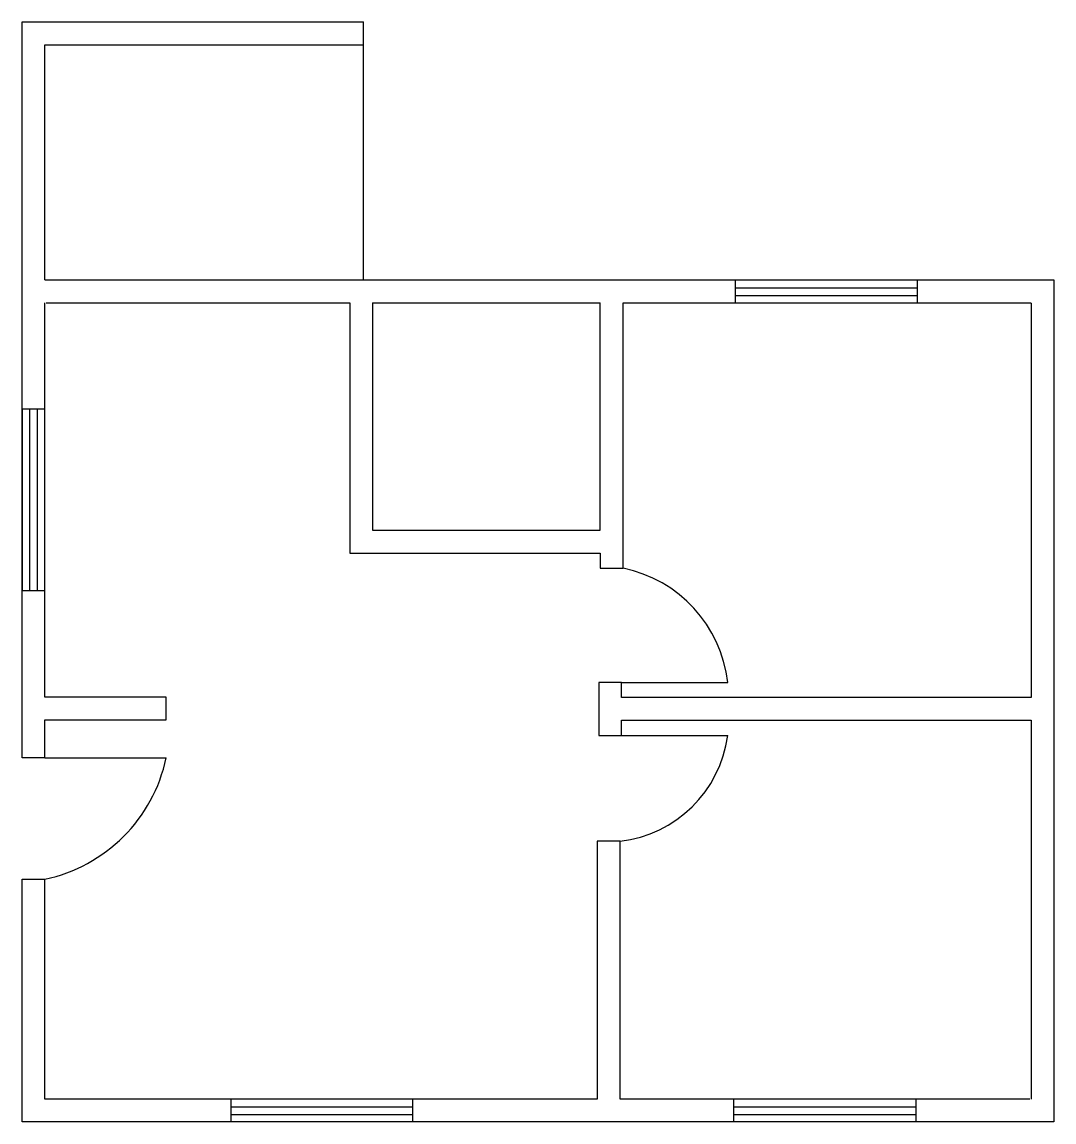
# Model space of a CAD drawing. Header units: millimetres. Extents: x 2.77 to 9.57, y 6.46 to 13.71.
import ezdxf

# ---------------------------------------------------------------- set-up
doc = ezdxf.new("R2010")
doc.units = ezdxf.units.MM

msp = doc.modelspace()

# ---------------------------------------------------------------- linework, layer by layer
for p, q in [((5.0176, 13.5584), (5.0176, 13.7084)), ((2.9176, 12.0084), (5.0176, 12.0084)), ((5.0176, 12.0084), (9.5676, 12.0084)), ((7.4676, 12.0058), (7.4676, 11.8558)), ((8.6676, 11.8558), (8.6676, 12.0058)), ((7.4676, 11.9558), (8.6676, 11.9558)), ((7.4676, 11.9058), (8.6676, 11.9058)), ((5.0777, 11.8584), (6.5777, 11.8584)), ((6.7277, 11.8584), (9.4176, 11.8584)), ((2.7676, 11.1584), (2.9176, 11.1584)), ((2.7676, 11.1584), (2.7676, 9.9584)), ((2.8176, 11.1584), (2.8176, 9.9584)), ((2.8676, 11.1584), (2.8676, 9.9584)), ((2.9176, 9.9584), (2.7676, 9.9584)), ((6.7176, 9.3558), (7.4176, 9.3558)), ((3.7176, 9.2584), (2.9176, 9.2584)), ((3.7176, 9.1084), (3.7176, 9.2584)), ((2.9176, 9.1084), (3.7176, 9.1084)), ((6.7176, 9.0058), (7.4176, 9.0058)), ((2.9176, 8.8584), (2.7676, 8.8584)), ((2.9176, 8.8584), (3.7176, 8.8584)), ((6.7082, 8.3084), (6.5582, 8.3084)), ((6.5582, 8.3084), (6.5582, 6.6084)), ((6.7082, 6.6084), (6.7082, 8.3084)), ((2.7676, 8.0584), (2.9176, 8.0584)), ((4.1426, 6.6084), (4.1426, 6.4584)), ((5.3426, 6.4584), (5.3426, 6.6084)), ((4.1426, 6.5584), (5.3426, 6.5584)), ((7.4582, 6.5584), (8.6582, 6.5584)), ((4.1426, 6.5084), (5.3426, 6.5084)), ((7.4582, 6.5084), (8.6582, 6.5084))]:
    msp.add_line(p, q)
for points in [[(2.7676, 8.8584), (2.7676, 13.7084), (5.0176, 13.7084)], [(2.9176, 13.5584), (5.0176, 13.5584)], [(2.9176, 12.0084), (2.9176, 13.5584), (4.9176, 13.5584)], [(5.0176, 12.0084), (5.0176, 13.5584)], [(9.5676, 12.0084), (9.5676, 6.4584), (8.6582, 6.4584)], [(2.9176, 9.2584), (2.9176, 11.8584)], [(2.9277, 11.8584), (4.9277, 11.8584), (4.9277, 10.2084), (6.5777, 10.2084), (6.5777, 10.1084), (6.7277, 10.1084), (6.7277, 11.8584)], [(5.0777, 11.8584), (5.0777, 10.3584), (6.5777, 10.3584), (6.5777, 11.8584)], [(9.4176, 11.8558), (9.4176, 9.2558), (6.7176, 9.2558), (6.7176, 9.3558), (6.5676, 9.3558), (6.5676, 9.0058), (6.7176, 9.0058), (6.7176, 9.1058), (9.4176, 9.1058)], [(2.9176, 8.8584), (2.9176, 9.1084)], [(9.4176, 9.1058), (9.4176, 6.6084)], [(7.4582, 6.4584), (2.7676, 6.4584), (2.7676, 8.0584)], [(6.5582, 6.6084), (2.9176, 6.6084), (2.9176, 8.0584)], [(8.6582, 6.6084), (6.7082, 6.6084)], [(9.4082, 6.6084), (8.6582, 6.6084), (8.6582, 6.4584), (7.4582, 6.4584), (7.4582, 6.6084)]]:
    msp.add_lwpolyline(points)
for centre, radius, start, end in [((6.5549, 9.2575), 0.8683, 6.49988, 78.51542), ((6.6143, 9.1134), 0.8105, 276.65648, 352.36846), ((2.7025, 9.0734), 1.0376, 281.96244, 348.03756)]:
    msp.add_arc(centre, radius, start, end)

doc.saveas('drawing.dxf')
